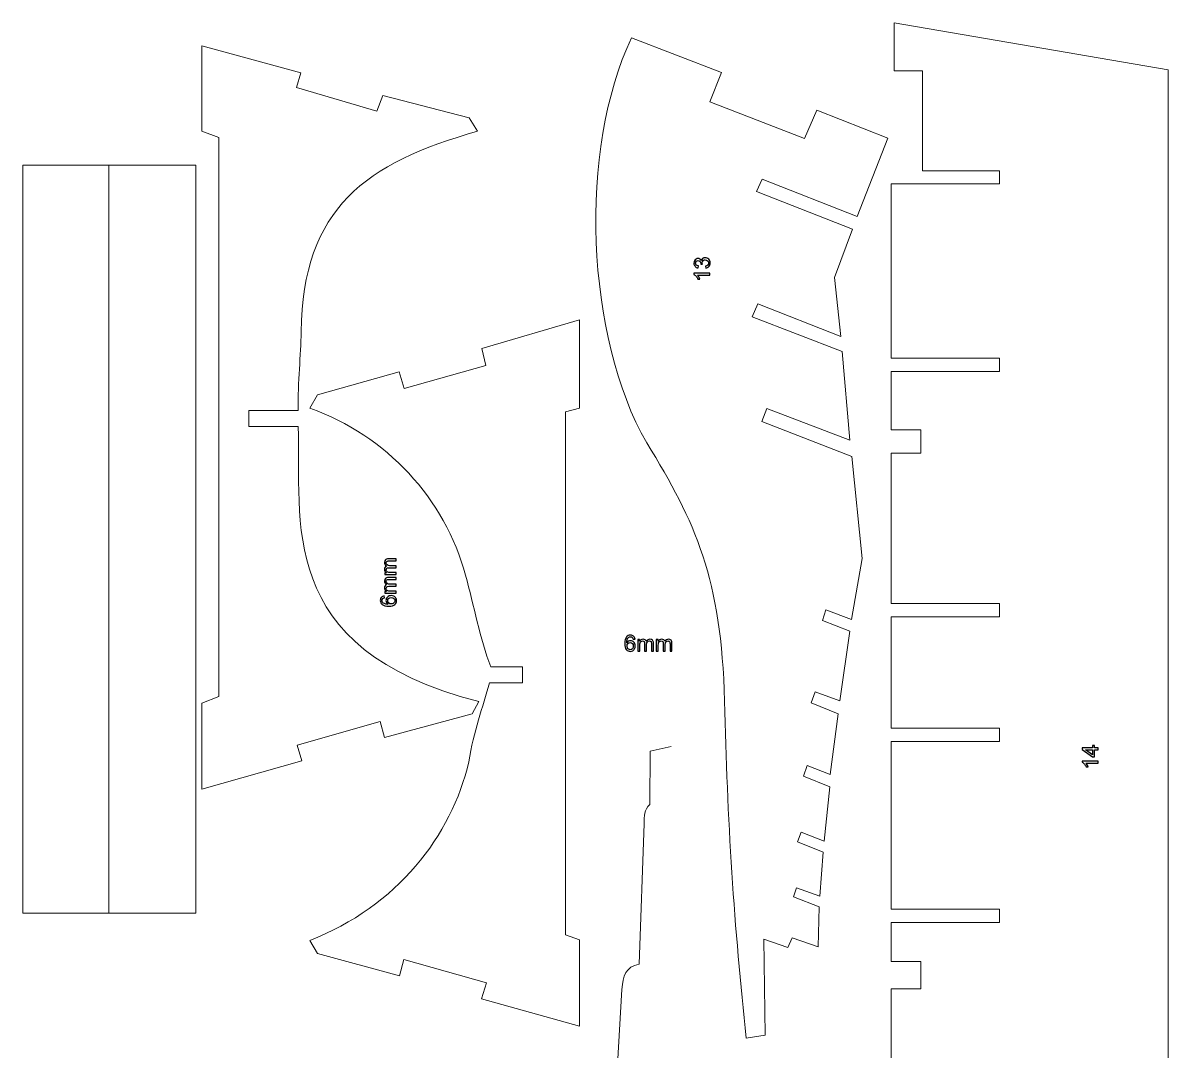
# Model space of a CAD drawing. Header units: millimetres. Extents: x -437 to 859, y -1313 to 762.
# Drawn here: x 336.4 to 772, y -1076.1 to -685.2 of the extents above; entities that cross this region are included whole.
import ezdxf

# ---------------------------------------------------------------- set-up
doc = ezdxf.new("R2010")
doc.units = ezdxf.units.MM
doc.header["$MEASUREMENT"] = 0
doc.layers.add('Ebene 1', color=7, linetype='Continuous')

msp = doc.modelspace()

# ---------------------------------------------------------------- linework, layer by layer
at = {"layer": 'Ebene 1', "color": 250, "lineweight": 5}
for points, knots in [([(666.5805, -1300.8219), (666.5805, -1300.8219), (666.5805, -1269.8377), (666.5805, -1269.8377), (666.5805, -1269.8377), (666.5805, -1269.8377), (707.8265, -1269.8377), (707.8265, -1269.8377), (707.8265, -1269.8377), (707.8265, -1269.8377), (707.8265, -1264.7725), (707.8265, -1264.7725), (707.8265, -1264.7725), (707.8265, -1264.7725), (666.5805, -1264.7725), (666.5805, -1264.7725), (666.5805, -1264.7725), (666.5805, -1264.7725), (666.5805, -1198.7842), (666.5805, -1198.7842), (666.5805, -1198.7842), (666.5805, -1198.7842), (707.8265, -1198.7842), (707.8265, -1198.7842), (707.8265, -1198.7842), (707.8265, -1198.7842), (707.8265, -1193.719), (707.8265, -1193.719), (707.8265, -1193.719), (707.8265, -1193.719), (666.5805, -1193.719), (666.5805, -1193.719), (666.5805, -1193.719), (666.5805, -1193.719), (666.5805, -1106.2974), (666.5805, -1106.2974), (666.5805, -1106.2974), (666.5805, -1106.2974), (707.8265, -1106.2974), (707.8265, -1106.2974), (707.8265, -1106.2974), (707.8265, -1106.2974), (707.8265, -1101.2322), (707.8265, -1101.2322), (707.8265, -1101.2322), (707.8265, -1101.2322), (666.5805, -1101.2322), (666.5805, -1101.2322), (666.5805, -1101.2322), (666.5805, -1101.2322), (666.5805, -1052.4646), (666.5805, -1052.4646), (666.5805, -1052.4646), (666.5805, -1052.4646), (677.9535, -1052.4646), (677.9535, -1052.4646), (677.9535, -1052.4646), (677.9535, -1052.4646), (677.9535, -1042.0342), (677.9535, -1042.0342), (677.9535, -1042.0342), (677.9535, -1042.0342), (666.5805, -1042.0342), (666.5805, -1042.0342), (666.5805, -1042.0342), (666.5805, -1042.0342), (666.5805, -1027.271), (666.5805, -1027.271), (666.5805, -1027.271), (666.5805, -1027.271), (707.8265, -1027.2709), (707.8265, -1027.2709), (707.8265, -1027.2709), (707.8265, -1027.2709), (707.8265, -1022.2057), (707.8265, -1022.2057), (707.8265, -1022.2057), (707.8265, -1022.2057), (666.5805, -1022.2057), (666.5805, -1022.2057), (666.5805, -1022.2057), (666.5805, -1022.2057), (666.5805, -958.3748), (666.5805, -958.3748), (666.5805, -958.3748), (666.5805, -958.3748), (707.8265, -958.3748), (707.8265, -958.3748), (707.8265, -958.3748), (707.8265, -958.3748), (707.8265, -953.3096), (707.8265, -953.3096), (707.8265, -953.3096), (707.8265, -953.3096), (666.5805, -953.3096), (666.5805, -953.3096), (666.5805, -953.3096), (666.5805, -953.3096), (666.5805, -911.0058), (666.5805, -911.0058), (666.5805, -911.0058), (666.5805, -911.0058), (707.8265, -911.0058), (707.8265, -911.0058), (707.8265, -911.0058), (707.8265, -911.0058), (707.8265, -905.9875), (707.8265, -905.9875), (707.8265, -905.9875), (707.8265, -905.9875), (666.5805, -905.9875), (666.5805, -905.9875), (666.5805, -905.9875), (666.5805, -905.9875), (666.5805, -848.8024), (666.5805, -848.8024), (666.5805, -848.8024), (666.5805, -848.8024), (677.9535, -848.8024), (677.9535, -848.8024), (677.9535, -848.8024), (677.9535, -848.8024), (677.9535, -839.9959), (677.9535, -839.9959), (677.9535, -839.9959), (677.9535, -839.9959), (666.5805, -839.9959), (666.5805, -839.9959), (666.5805, -839.9959), (666.5805, -839.9959), (666.5805, -817.7686), (666.5805, -817.7686), (666.5805, -817.7686), (666.5805, -817.7686), (707.8265, -817.7686), (707.8265, -817.7686), (707.8265, -817.7686), (707.8265, -817.7686), (707.8265, -812.7503), (707.8265, -812.7503), (707.8265, -812.7503), (707.8265, -812.7503), (666.5805, -812.7503), (666.5805, -812.7503), (666.5805, -812.7503), (666.5805, -812.7503), (666.5805, -746.4337), (666.5805, -746.4337), (666.5805, -746.4337), (666.5805, -746.4337), (707.8265, -746.4337), (707.8265, -746.4337), (707.8265, -746.4337), (707.8265, -746.4337), (707.8265, -741.4154), (707.8265, -741.4154), (707.8265, -741.4154), (707.8265, -741.4154), (678.6015, -741.4154), (678.6015, -741.4154), (678.6015, -741.4154), (678.6015, -741.4154), (678.6015, -703.4278), (678.6015, -703.4278), (678.6015, -703.4278), (678.6015, -703.4278), (667.8135, -703.4278), (667.8135, -703.4278), (667.8135, -703.4278), (667.8135, -703.4278), (667.8135, -685.2383), (667.8135, -685.2383), (667.8135, -685.2383), (667.8135, -685.2383), (771.959, -703.0463), (771.959, -703.0463), (771.959, -703.0463), (771.959, -703.0463), (771.959, -1300.8219), (771.959, -1300.8219), (771.959, -1300.8219), (771.959, -1300.8219), (735.743, -1300.8219), (735.743, -1300.8219), (735.743, -1300.8219), (735.743, -1300.8219), (735.743, -1312.6424), (735.743, -1312.6424), (735.743, -1312.6424), (735.743, -1312.6424), (695.503, -1312.6424), (695.503, -1312.6424), (695.503, -1312.6424), (695.503, -1312.6424), (695.503, -1300.8219), (695.503, -1300.8219), (695.503, -1300.8219), (695.503, -1300.8219), (666.5805, -1300.8219), (666.5805, -1300.8219)], [0, 0, 0, 0, 0.02, 0.02, 0.02, 0.02, 0.04, 0.04, 0.04, 0.04, 0.06, 0.06, 0.06, 0.06, 0.08, 0.08, 0.08, 0.08, 0.1, 0.1, 0.1, 0.1, 0.12, 0.12, 0.12, 0.12, 0.14, 0.14, 0.14, 0.14, 0.16, 0.16, 0.16, 0.16, 0.18, 0.18, 0.18, 0.18, 0.2, 0.2, 0.2, 0.2, 0.22, 0.22, 0.22, 0.22, 0.24, 0.24, 0.24, 0.24, 0.26, 0.26, 0.26, 0.26, 0.28, 0.28, 0.28, 0.28, 0.3, 0.3, 0.3, 0.3, 0.32, 0.32, 0.32, 0.32, 0.34, 0.34, 0.34, 0.34, 0.36, 0.36, 0.36, 0.36, 0.38, 0.38, 0.38, 0.38, 0.4, 0.4, 0.4, 0.4, 0.42, 0.42, 0.42, 0.42, 0.44, 0.44, 0.44, 0.44, 0.46, 0.46, 0.46, 0.46, 0.48, 0.48, 0.48, 0.48, 0.5, 0.5, 0.5, 0.5, 0.52, 0.52, 0.52, 0.52, 0.54, 0.54, 0.54, 0.54, 0.56, 0.56, 0.56, 0.56, 0.58, 0.58, 0.58, 0.58, 0.6, 0.6, 0.6, 0.6, 0.62, 0.62, 0.62, 0.62, 0.64, 0.64, 0.64, 0.64, 0.66, 0.66, 0.66, 0.66, 0.68, 0.68, 0.68, 0.68, 0.7, 0.7, 0.7, 0.7, 0.72, 0.72, 0.72, 0.72, 0.74, 0.74, 0.74, 0.74, 0.76, 0.76, 0.76, 0.76, 0.78, 0.78, 0.78, 0.78, 0.8, 0.8, 0.8, 0.8, 0.82, 0.82, 0.82, 0.82, 0.84, 0.84, 0.84, 0.84, 0.86, 0.86, 0.86, 0.86, 0.88, 0.88, 0.88, 0.88, 0.9, 0.9, 0.9, 0.9, 0.92, 0.92, 0.92, 0.92, 0.94, 0.94, 0.94, 0.94, 0.96, 0.96, 0.96, 0.96, 0.98, 0.98, 0.98, 0.98, 1, 1, 1, 1]), ([(567.9094, -690.9467), (567.9094, -690.9467), (602.0764, -704.1254), (602.0764, -704.1254), (602.0764, -704.1254), (602.0764, -704.1254), (597.6835, -715.189), (597.6835, -715.189), (597.6835, -715.189), (597.6835, -715.189), (633.6402, -729.1812), (633.6402, -729.1812), (633.6402, -729.1812), (633.6402, -729.1812), (638.3585, -718.443), (638.3585, -718.443), (638.3585, -718.443), (638.3585, -718.443), (665.3667, -729.0185), (665.3667, -729.0185), (665.3667, -729.0185), (665.3667, -729.0185), (653.6523, -758.7926), (653.6523, -758.7926), (653.6523, -758.7926), (653.6523, -758.7926), (617.5329, -744.6377), (617.5329, -744.6377), (617.5329, -744.6377), (617.5329, -744.6377), (615.4178, -749.356), (615.4178, -749.356), (615.4178, -749.356), (615.4178, -749.356), (651.8626, -763.6736), (651.8626, -763.6736), (651.8626, -763.6736), (651.8626, -763.6736), (645.0292, -782.0587), (645.0292, -782.0587), (645.0292, -782.0587), (645.0292, -782.0587), (647.4697, -804.5113), (647.4697, -804.5113), (647.4697, -804.5113), (647.4697, -804.5113), (615.9059, -791.9834), (615.9059, -791.9834), (615.9059, -791.9834), (615.9059, -791.9834), (613.7908, -797.0271), (613.7908, -797.0271), (613.7908, -797.0271), (613.7908, -797.0271), (647.9578, -810.2058), (647.9578, -810.2058), (647.9578, -810.2058), (647.9578, -810.2058), (650.8864, -843.8847), (650.8864, -843.8847), (650.8864, -843.8847), (650.8864, -843.8847), (619.3226, -831.8449), (619.3226, -831.8449), (619.3226, -831.8449), (619.3226, -831.8449), (617.3702, -836.7259), (617.3702, -836.7259), (617.3702, -836.7259), (617.3702, -836.7259), (651.6145, -850.0673), (651.6145, -850.0673), (651.6145, -850.0673), (651.6145, -850.0673), (655.6047, -888.7899), (655.6047, -888.7899), (655.6047, -888.7899), (655.6047, -888.7899), (651.5372, -912.056), (651.5372, -912.056), (651.5372, -912.056), (651.5372, -912.056), (641.7406, -908.3966), (641.7406, -908.3966), (641.7406, -908.3966), (641.7406, -908.3966), (640.4655, -912.3814), (640.4655, -912.3814), (640.4655, -912.3814), (640.4655, -912.3814), (650.8864, -916.4489), (650.8864, -916.4489), (650.8864, -916.4489), (650.8864, -916.4489), (647.1016, -943.0171), (647.1016, -943.0171), (647.1016, -943.0171), (647.1016, -943.0171), (637.7077, -939.5523), (637.7077, -939.5523), (637.7077, -939.5523), (637.7077, -939.5523), (636.2434, -943.7825), (636.2434, -943.7825), (636.2434, -943.7825), (636.2434, -943.7825), (646.4935, -947.85), (646.4935, -947.85), (646.4935, -947.85), (646.4935, -947.85), (643.4022, -970.9534), (643.4022, -970.9534), (643.4022, -970.9534), (643.4022, -970.9534), (634.6164, -967.5367), (634.6164, -967.5367), (634.6164, -967.5367), (634.6164, -967.5367), (633.3148, -971.6042), (633.3148, -971.6042), (633.3148, -971.6042), (633.3148, -971.6042), (643.2395, -975.6717), (643.2395, -975.6717), (643.2395, -975.6717), (643.2395, -975.6717), (641.1617, -996.2492), (641.1617, -996.2492), (641.1617, -996.2492), (641.1617, -996.2492), (632.3386, -992.9179), (632.3386, -992.9179), (632.3386, -992.9179), (632.3386, -992.9179), (631.037, -996.6092), (631.037, -996.6092), (631.037, -996.6092), (631.037, -996.6092), (640.7136, -1000.4394), (640.7136, -1000.4394), (640.7136, -1000.4394), (640.7136, -1000.4394), (639.5347, -1017.2829), (639.5347, -1017.2829), (639.5347, -1017.2829), (639.5347, -1017.2829), (630.5489, -1014.0689), (630.5489, -1014.0689), (630.5489, -1014.0689), (630.5489, -1014.0689), (629.41, -1017.4856), (629.41, -1017.4856), (629.41, -1017.4856), (629.41, -1017.4856), (639.2493, -1021.2277), (639.2493, -1021.2277), (639.2493, -1021.2277), (639.2493, -1021.2277), (638.8466, -1036.5215), (638.8466, -1036.5215), (638.8466, -1036.5215), (638.8466, -1036.5215), (628.9219, -1033.1048), (628.9219, -1033.1048), (628.9219, -1033.1048), (628.9219, -1033.1048), (627.2949, -1036.6842), (627.2949, -1036.6842), (627.2949, -1036.6842), (627.2949, -1036.6842), (618.1837, -1033.5929), (618.1837, -1033.5929), (618.1837, -1033.5929), (618.1837, -1033.5929), (618.6718, -1070.0377), (618.6718, -1070.0377), (618.6718, -1070.0377), (618.6718, -1070.0377), (611.513, -1071.1766), (611.513, -1071.1766), (611.513, -1071.1766), (607.01, -1030.2285), (604.1766, -987.1001), (603.2676, -943.0702), (603.2676, -943.0702), (601.962, -896.395), (592.3332, -875.179), (573.6468, -844.9054), (573.6468, -844.9054), (550.4367, -804.6018), (547.545, -733.2086), (567.9094, -690.9467)], [0, 0, 0, 0, 0.02083333, 0.02083333, 0.02083333, 0.02083333, 0.04166667, 0.04166667, 0.04166667, 0.04166667, 0.0625, 0.0625, 0.0625, 0.0625, 0.08333333, 0.08333333, 0.08333333, 0.08333333, 0.10416667, 0.10416667, 0.10416667, 0.10416667, 0.125, 0.125, 0.125, 0.125, 0.14583333, 0.14583333, 0.14583333, 0.14583333, 0.16666667, 0.16666667, 0.16666667, 0.16666667, 0.1875, 0.1875, 0.1875, 0.1875, 0.20833333, 0.20833333, 0.20833333, 0.20833333, 0.22916667, 0.22916667, 0.22916667, 0.22916667, 0.25, 0.25, 0.25, 0.25, 0.27083333, 0.27083333, 0.27083333, 0.27083333, 0.29166667, 0.29166667, 0.29166667, 0.29166667, 0.3125, 0.3125, 0.3125, 0.3125, 0.33333333, 0.33333333, 0.33333333, 0.33333333, 0.35416667, 0.35416667, 0.35416667, 0.35416667, 0.375, 0.375, 0.375, 0.375, 0.39583333, 0.39583333, 0.39583333, 0.39583333, 0.41666667, 0.41666667, 0.41666667, 0.41666667, 0.4375, 0.4375, 0.4375, 0.4375, 0.45833333, 0.45833333, 0.45833333, 0.45833333, 0.47916667, 0.47916667, 0.47916667, 0.47916667, 0.5, 0.5, 0.5, 0.5, 0.52083333, 0.52083333, 0.52083333, 0.52083333, 0.54166667, 0.54166667, 0.54166667, 0.54166667, 0.5625, 0.5625, 0.5625, 0.5625, 0.58333333, 0.58333333, 0.58333333, 0.58333333, 0.60416667, 0.60416667, 0.60416667, 0.60416667, 0.625, 0.625, 0.625, 0.625, 0.64583333, 0.64583333, 0.64583333, 0.64583333, 0.66666667, 0.66666667, 0.66666667, 0.66666667, 0.6875, 0.6875, 0.6875, 0.6875, 0.70833333, 0.70833333, 0.70833333, 0.70833333, 0.72916667, 0.72916667, 0.72916667, 0.72916667, 0.75, 0.75, 0.75, 0.75, 0.77083333, 0.77083333, 0.77083333, 0.77083333, 0.79166667, 0.79166667, 0.79166667, 0.79166667, 0.8125, 0.8125, 0.8125, 0.8125, 0.83333333, 0.83333333, 0.83333333, 0.83333333, 0.85416667, 0.85416667, 0.85416667, 0.85416667, 0.875, 0.875, 0.875, 0.875, 0.89583333, 0.89583333, 0.89583333, 0.89583333, 0.91666667, 0.91666667, 0.91666667, 0.91666667, 0.9375, 0.9375, 0.9375, 0.9375, 0.95833333, 0.95833333, 0.95833333, 0.95833333, 0.97916667, 0.97916667, 0.97916667, 0.97916667, 1, 1, 1, 1]), ([(404.3627, -976.4882), (404.3627, -976.4882), (404.3627, -943.841), (404.3627, -943.841), (404.3627, -943.841), (404.3627, -943.841), (410.8607, -941.3522), (410.8607, -941.3522), (410.8607, -941.3522), (410.8607, -941.3522), (410.8607, -728.7794), (410.8607, -728.7794), (410.8607, -728.7794), (410.8607, -728.7794), (404.3627, -726.437), (404.3627, -726.437), (404.3627, -726.437), (404.3627, -726.437), (404.3627, -693.9363), (404.3627, -693.9363), (404.3627, -693.9363), (404.3627, -693.9363), (442.0377, -704.1842), (442.0377, -704.1842), (442.0377, -704.1842), (442.0377, -704.1842), (440.4273, -709.7474), (440.4273, -709.7474), (440.4273, -709.7474), (440.4273, -709.7474), (471.0249, -718.8242), (471.0249, -718.8242), (471.0249, -718.8242), (471.0249, -718.8242), (473.2209, -712.8218), (473.2209, -712.8218), (473.2209, -712.8218), (473.2209, -712.8218), (506.1609, -721.313), (506.1609, -721.313), (506.1609, -721.313), (506.1609, -721.313), (509.2353, -726.437), (509.2353, -726.437), (509.2353, -726.437), (466.9282, -738.3358), (442.7499, -755.6823), (442.1723, -802.7088), (442.1723, -802.7088), (442.0632, -811.5903), (440.9572, -821.468), (441.0129, -832.6434), (441.0129, -832.6434), (441.0129, -832.6434), (422.3205, -832.6434), (422.3205, -832.6434), (422.3205, -832.6434), (422.3205, -832.6434), (422.3205, -838.7066), (422.3205, -838.7066), (422.3205, -838.7066), (422.3205, -838.7066), (441.0129, -838.7066), (441.0129, -838.7066), (441.0129, -838.7066), (442.5509, -873.7473), (431.3993, -923.1922), (509.8209, -943.2554), (509.8209, -943.2554), (509.8209, -943.2554), (507.1857, -947.9402), (507.1857, -947.9402), (507.1857, -947.9402), (507.1857, -947.9402), (473.9529, -956.8706), (473.9529, -956.8706), (473.9529, -956.8706), (473.9529, -956.8706), (472.1961, -950.8682), (472.1961, -950.8682), (472.1961, -950.8682), (472.1961, -950.8682), (440.7201, -959.7986), (440.7201, -959.7986), (440.7201, -959.7986), (440.7201, -959.7986), (442.4769, -965.801), (442.4769, -965.801), (442.4769, -965.801), (442.4769, -965.801), (404.3627, -976.4882), (404.3627, -976.4882)], [0, 0, 0, 0, 0.04347826, 0.04347826, 0.04347826, 0.04347826, 0.08695652, 0.08695652, 0.08695652, 0.08695652, 0.13043478, 0.13043478, 0.13043478, 0.13043478, 0.17391304, 0.17391304, 0.17391304, 0.17391304, 0.2173913, 0.2173913, 0.2173913, 0.2173913, 0.26086957, 0.26086957, 0.26086957, 0.26086957, 0.30434783, 0.30434783, 0.30434783, 0.30434783, 0.34782609, 0.34782609, 0.34782609, 0.34782609, 0.39130435, 0.39130435, 0.39130435, 0.39130435, 0.43478261, 0.43478261, 0.43478261, 0.43478261, 0.47826087, 0.47826087, 0.47826087, 0.47826087, 0.52173913, 0.52173913, 0.52173913, 0.52173913, 0.56521739, 0.56521739, 0.56521739, 0.56521739, 0.60869565, 0.60869565, 0.60869565, 0.60869565, 0.65217391, 0.65217391, 0.65217391, 0.65217391, 0.69565217, 0.69565217, 0.69565217, 0.69565217, 0.73913043, 0.73913043, 0.73913043, 0.73913043, 0.7826087, 0.7826087, 0.7826087, 0.7826087, 0.82608696, 0.82608696, 0.82608696, 0.82608696, 0.86956522, 0.86956522, 0.86956522, 0.86956522, 0.91304348, 0.91304348, 0.91304348, 0.91304348, 0.95652174, 0.95652174, 0.95652174, 0.95652174, 1, 1, 1, 1]), ([(336.3537, -1023.7394), (336.3537, -1023.7394), (336.3537, -739.2883), (336.3537, -739.2883), (336.3537, -739.2883), (336.3537, -739.2883), (402.0969, -739.2883), (402.0969, -739.2883), (402.0969, -739.2883), (402.0969, -739.2883), (402.0969, -1023.7394), (402.0969, -1023.7394), (402.0969, -1023.7394), (402.0969, -1023.7394), (336.3537, -1023.7394), (336.3537, -1023.7394)], [0, 0, 0, 0, 0.25, 0.25, 0.25, 0.25, 0.5, 0.5, 0.5, 0.5, 0.75, 0.75, 0.75, 0.75, 1, 1, 1, 1]), ([(548.0944, -1066.6643), (548.0944, -1066.6643), (510.7581, -1056.2798), (510.7581, -1056.2798), (510.7581, -1056.2798), (510.7581, -1056.2798), (512.7301, -1050.2038), (512.7301, -1050.2038), (512.7301, -1050.2038), (512.7301, -1050.2038), (481.2951, -1041.3068), (481.2951, -1041.3068), (481.2951, -1041.3068), (481.2951, -1041.3068), (479.6001, -1047.5458), (479.6001, -1047.5458), (479.6001, -1047.5458), (479.6001, -1047.5458), (448.4096, -1039.0163), (448.4096, -1039.0163), (448.4096, -1039.0163), (448.4096, -1039.0163), (445.4716, -1034.0233), (445.4716, -1034.0233), (445.4716, -1034.0233), (478.6638, -1021.1957), (499.468, -994.1544), (505.9281, -966.2003), (505.9281, -966.2003), (507.9326, -954.3388), (511.1662, -945.4931), (513.8976, -936.0924), (513.8976, -936.0924), (513.8976, -936.0924), (526.3379, -936.0924), (526.3379, -936.0924), (526.3379, -936.0924), (526.3379, -936.0924), (526.3379, -930.0507), (526.3379, -930.0507), (526.3379, -930.0507), (526.3379, -930.0507), (514.3806, -930.0507), (514.3806, -930.0507), (514.3806, -930.0507), (510.1174, -919.3464), (507.9406, -906.8165), (504.7206, -895.1993), (504.7206, -895.1993), (496.8645, -866.0734), (474.6644, -842.1635), (445.5531, -831.6848), (445.5531, -831.6848), (445.5531, -831.6848), (448.4511, -826.6133), (448.4511, -826.6133), (448.4511, -826.6133), (448.4511, -826.6133), (479.4801, -817.9193), (479.4801, -817.9193), (479.4801, -817.9193), (479.4801, -817.9193), (481.3321, -824.1983), (481.3321, -824.1983), (481.3321, -824.1983), (481.3321, -824.1983), (512.4486, -815.5043), (512.4486, -815.5043), (512.4486, -815.5043), (512.4486, -815.5043), (510.8766, -808.9853), (510.8766, -808.9853), (510.8766, -808.9853), (510.8766, -808.9853), (548.0944, -798.1163), (548.0944, -798.1163), (548.0944, -798.1163), (548.0944, -798.1163), (548.0944, -831.6848), (548.0944, -831.6848), (548.0944, -831.6848), (548.0944, -831.6848), (542.7579, -833.1338), (542.7579, -833.1338), (542.7579, -833.1338), (542.7579, -833.1338), (542.7579, -1031.8883), (542.7579, -1031.8883), (542.7579, -1031.8883), (542.7579, -1031.8883), (548.0944, -1033.8203), (548.0944, -1033.8203), (548.0944, -1033.8203), (548.0944, -1033.8203), (548.0944, -1066.6643), (548.0944, -1066.6643)], [0, 0, 0, 0, 0.04166667, 0.04166667, 0.04166667, 0.04166667, 0.08333333, 0.08333333, 0.08333333, 0.08333333, 0.125, 0.125, 0.125, 0.125, 0.16666667, 0.16666667, 0.16666667, 0.16666667, 0.20833333, 0.20833333, 0.20833333, 0.20833333, 0.25, 0.25, 0.25, 0.25, 0.29166667, 0.29166667, 0.29166667, 0.29166667, 0.33333333, 0.33333333, 0.33333333, 0.33333333, 0.375, 0.375, 0.375, 0.375, 0.41666667, 0.41666667, 0.41666667, 0.41666667, 0.45833333, 0.45833333, 0.45833333, 0.45833333, 0.5, 0.5, 0.5, 0.5, 0.54166667, 0.54166667, 0.54166667, 0.54166667, 0.58333333, 0.58333333, 0.58333333, 0.58333333, 0.625, 0.625, 0.625, 0.625, 0.66666667, 0.66666667, 0.66666667, 0.66666667, 0.70833333, 0.70833333, 0.70833333, 0.70833333, 0.75, 0.75, 0.75, 0.75, 0.79166667, 0.79166667, 0.79166667, 0.79166667, 0.83333333, 0.83333333, 0.83333333, 0.83333333, 0.875, 0.875, 0.875, 0.875, 0.91666667, 0.91666667, 0.91666667, 0.91666667, 0.95833333, 0.95833333, 0.95833333, 0.95833333, 1, 1, 1, 1]), ([(582.9479, -1146.2431), (582.9479, -1146.2431), (558.9579, -1142.6446), (558.9579, -1142.6446), (558.9579, -1142.6446), (558.9579, -1142.6446), (564.2357, -1052.6821), (564.2357, -1052.6821), (564.2357, -1052.6821), (564.5708, -1047.4771), (565.6811, -1044.0504), (570.713, -1043.0861), (570.713, -1043.0861), (570.713, -1043.0861), (572.6322, -989.5884), (572.6322, -989.5884), (572.6322, -989.5884), (572.8047, -986.6878), (572.4756, -984.5168), (574.7913, -982.3914), (574.7913, -982.3914), (574.7913, -982.3914), (574.9115, -962.0398), (574.9115, -962.0398), (574.9115, -962.0398), (574.9115, -962.0398), (582.9479, -960.3608), (582.9479, -960.3608)], [0, 0, 0, 0, 0.14285714, 0.14285714, 0.14285714, 0.14285714, 0.28571429, 0.28571429, 0.28571429, 0.28571429, 0.42857143, 0.42857143, 0.42857143, 0.42857143, 0.57142857, 0.57142857, 0.57142857, 0.57142857, 0.71428571, 0.71428571, 0.71428571, 0.71428571, 0.85714286, 0.85714286, 0.85714286, 0.85714286, 1, 1, 1, 1])]:
    msp.add_open_spline(points, degree=3, knots=knots, dxfattribs=at)
msp.add_open_spline([(368.9769, -1023.7394), (368.9769, -1023.7394), (368.9769, -739.2883), (368.9769, -739.2883)], degree=3, dxfattribs=at)
at = {"layer": 'Ebene 1', "color": 250}
for points, knots in [([(596.082, -778.4638), (596.082, -778.4638), (595.9832, -777.7201), (595.9832, -777.7201), (595.9832, -777.7201), (596.4051, -777.6341), (596.7085, -777.4887), (596.8948, -777.2841), (596.8948, -777.2841), (597.0811, -777.0781), (597.1742, -776.8283), (597.1742, -776.5334), (597.1742, -776.5334), (597.1742, -776.1834), (597.0528, -775.8871), (596.8101, -775.6458), (596.8101, -775.6458), (596.5674, -775.4059), (596.2668, -775.2846), (595.9084, -775.2846), (595.9084, -775.2846), (595.5669, -775.2846), (595.2847, -775.396), (595.0632, -775.619), (595.0632, -775.619), (594.8416, -775.8434), (594.7301, -776.127), (594.7301, -776.4713), (594.7301, -776.4713), (594.7301, -776.6124), (594.7584, -776.7874), (594.8134, -776.9962), (594.8134, -776.9962), (594.8134, -776.9962), (594.1601, -776.913), (594.1601, -776.913), (594.1601, -776.913), (594.1657, -776.8636), (594.1685, -776.8241), (594.1685, -776.793), (594.1685, -776.793), (594.1685, -776.4769), (594.0853, -776.1919), (593.9202, -775.9379), (593.9202, -775.9379), (593.7551, -775.6839), (593.4997, -775.5569), (593.1553, -775.5569), (593.1553, -775.5569), (592.883, -775.5569), (592.6558, -775.65), (592.478, -775.8349), (592.478, -775.8349), (592.2988, -776.0197), (592.2085, -776.2582), (592.2085, -776.5503), (592.2085, -776.5503), (592.2085, -776.8396), (592.3002, -777.0809), (592.4808, -777.2728), (592.4808, -777.2728), (592.6629, -777.4661), (592.9366, -777.5903), (593.3007, -777.6454), (593.3007, -777.6454), (593.3007, -777.6454), (593.168, -778.389), (593.168, -778.389), (593.168, -778.389), (592.6685, -778.2987), (592.2819, -778.0913), (592.0081, -777.7695), (592.0081, -777.7695), (591.7343, -777.4464), (591.5975, -777.0456), (591.5975, -776.5658), (591.5975, -776.5658), (591.5975, -776.2356), (591.668, -775.9308), (591.8091, -775.6529), (591.8091, -775.6529), (591.9517, -775.3749), (592.145, -775.1618), (592.3905, -775.0136), (592.3905, -775.0136), (592.636, -774.8669), (592.8957, -774.7921), (593.1723, -774.7921), (593.1723, -774.7921), (593.4333, -774.7921), (593.6718, -774.8626), (593.8877, -775.0037), (593.8877, -775.0037), (594.1022, -775.1449), (594.2729, -775.3523), (594.3999, -775.6275), (594.3999, -775.6275), (594.4818, -775.269), (594.6539, -774.991), (594.915, -774.7921), (594.915, -774.7921), (595.1746, -774.5945), (595.5006, -774.4957), (595.8915, -774.4957), (595.8915, -774.4957), (596.4207, -774.4957), (596.8694, -774.6877), (597.2377, -775.0743), (597.2377, -775.0743), (597.606, -775.4595), (597.7894, -775.9478), (597.7894, -776.5376), (597.7894, -776.5376), (597.7894, -777.0696), (597.6314, -777.5113), (597.3139, -777.8627), (597.3139, -777.8627), (596.9978, -778.214), (596.5872, -778.4144), (596.082, -778.4638)], [0, 0, 0, 0, 0.03333333, 0.03333333, 0.03333333, 0.03333333, 0.06666667, 0.06666667, 0.06666667, 0.06666667, 0.1, 0.1, 0.1, 0.1, 0.13333333, 0.13333333, 0.13333333, 0.13333333, 0.16666667, 0.16666667, 0.16666667, 0.16666667, 0.2, 0.2, 0.2, 0.2, 0.23333333, 0.23333333, 0.23333333, 0.23333333, 0.26666667, 0.26666667, 0.26666667, 0.26666667, 0.3, 0.3, 0.3, 0.3, 0.33333333, 0.33333333, 0.33333333, 0.33333333, 0.36666667, 0.36666667, 0.36666667, 0.36666667, 0.4, 0.4, 0.4, 0.4, 0.43333333, 0.43333333, 0.43333333, 0.43333333, 0.46666667, 0.46666667, 0.46666667, 0.46666667, 0.5, 0.5, 0.5, 0.5, 0.53333333, 0.53333333, 0.53333333, 0.53333333, 0.56666667, 0.56666667, 0.56666667, 0.56666667, 0.6, 0.6, 0.6, 0.6, 0.63333333, 0.63333333, 0.63333333, 0.63333333, 0.66666667, 0.66666667, 0.66666667, 0.66666667, 0.7, 0.7, 0.7, 0.7, 0.73333333, 0.73333333, 0.73333333, 0.73333333, 0.76666667, 0.76666667, 0.76666667, 0.76666667, 0.8, 0.8, 0.8, 0.8, 0.83333333, 0.83333333, 0.83333333, 0.83333333, 0.86666667, 0.86666667, 0.86666667, 0.86666667, 0.9, 0.9, 0.9, 0.9, 0.93333333, 0.93333333, 0.93333333, 0.93333333, 0.96666667, 0.96666667, 0.96666667, 0.96666667, 1, 1, 1, 1]), ([(597.6822, -780.3745), (597.6822, -780.3745), (597.6822, -781.1181), (597.6822, -781.1181), (597.6822, -781.1181), (597.6822, -781.1181), (592.9408, -781.1181), (592.9408, -781.1181), (592.9408, -781.1181), (593.1116, -781.2973), (593.2823, -781.5316), (593.4531, -781.8223), (593.4531, -781.8223), (593.6238, -782.1144), (593.7522, -782.3754), (593.8369, -782.6068), (593.8369, -782.6068), (593.8369, -782.6068), (593.1186, -782.6068), (593.1186, -782.6068), (593.1186, -782.6068), (592.9225, -782.1906), (592.6854, -781.8265), (592.4074, -781.5146), (592.4074, -781.5146), (592.128, -781.2042), (591.8585, -780.9826), (591.5975, -780.8528), (591.5975, -780.8528), (591.5975, -780.8528), (591.5975, -780.3745), (591.5975, -780.3745), (591.5975, -780.3745), (591.5975, -780.3745), (597.6822, -780.3745), (597.6822, -780.3745)], [0, 0, 0, 0, 0.11111111, 0.11111111, 0.11111111, 0.11111111, 0.22222222, 0.22222222, 0.22222222, 0.22222222, 0.33333333, 0.33333333, 0.33333333, 0.33333333, 0.44444444, 0.44444444, 0.44444444, 0.44444444, 0.55555556, 0.55555556, 0.55555556, 0.55555556, 0.66666667, 0.66666667, 0.66666667, 0.66666667, 0.77777778, 0.77777778, 0.77777778, 0.77777778, 0.88888889, 0.88888889, 0.88888889, 0.88888889, 1, 1, 1, 1]), ([(478.3857, -894.9665), (478.3857, -894.9665), (473.9957, -894.9665), (473.9957, -894.9665), (473.9957, -894.9665), (473.9957, -894.9665), (473.9957, -894.3019), (473.9957, -894.3019), (473.9957, -894.3019), (473.9957, -894.3019), (474.611, -894.3019), (474.611, -894.3019), (474.611, -894.3019), (474.3965, -894.1636), (474.2229, -893.9801), (474.0931, -893.7515), (474.0931, -893.7515), (473.9618, -893.5229), (473.8955, -893.2619), (473.8955, -892.9698), (473.8955, -892.9698), (473.8955, -892.6452), (473.9633, -892.3785), (474.0987, -892.1711), (474.0987, -892.1711), (474.2342, -891.9622), (474.4219, -891.8155), (474.6646, -891.7308), (474.6646, -891.7308), (474.1523, -891.3823), (473.8955, -890.9307), (473.8955, -890.3747), (473.8955, -890.3747), (473.8955, -889.9387), (474.0169, -889.6043), (474.2582, -889.37), (474.2582, -889.37), (474.4995, -889.1358), (474.8706, -889.0186), (475.3716, -889.0186), (475.3716, -889.0186), (475.3716, -889.0186), (478.3857, -889.0186), (478.3857, -889.0186), (478.3857, -889.0186), (478.3857, -889.0186), (478.3857, -889.7581), (478.3857, -889.7581), (478.3857, -889.7581), (478.3857, -889.7581), (475.6199, -889.7581), (475.6199, -889.7581), (475.6199, -889.7581), (475.3222, -889.7581), (475.1077, -889.7821), (474.9764, -889.83), (474.9764, -889.83), (474.8466, -889.8794), (474.7408, -889.9669), (474.6604, -890.0925), (474.6604, -890.0925), (474.5813, -890.2195), (474.5404, -890.3691), (474.5404, -890.5398), (474.5404, -890.5398), (474.5404, -890.8489), (474.6434, -891.1043), (474.8494, -891.3089), (474.8494, -891.3089), (475.0541, -891.5121), (475.3828, -891.6151), (475.8344, -891.6151), (475.8344, -891.6151), (475.8344, -891.6151), (478.3857, -891.6151), (478.3857, -891.6151), (478.3857, -891.6151), (478.3857, -891.6151), (478.3857, -892.3588), (478.3857, -892.3588), (478.3857, -892.3588), (478.3857, -892.3588), (475.5338, -892.3588), (475.5338, -892.3588), (475.5338, -892.3588), (475.2022, -892.3588), (474.9539, -892.4194), (474.7888, -892.5408), (474.7888, -892.5408), (474.6237, -892.6621), (474.5404, -892.8597), (474.5404, -893.1363), (474.5404, -893.1363), (474.5404, -893.3451), (474.5954, -893.5384), (474.7069, -893.7162), (474.7069, -893.7162), (474.817, -893.894), (474.9779, -894.0239), (475.1895, -894.1029), (475.1895, -894.1029), (475.4026, -894.1833), (475.7088, -894.2228), (476.1082, -894.2228), (476.1082, -894.2228), (476.1082, -894.2228), (478.3857, -894.2228), (478.3857, -894.2228), (478.3857, -894.2228), (478.3857, -894.2228), (478.3857, -894.9665), (478.3857, -894.9665)], [0, 0, 0, 0, 0.03571429, 0.03571429, 0.03571429, 0.03571429, 0.07142857, 0.07142857, 0.07142857, 0.07142857, 0.10714286, 0.10714286, 0.10714286, 0.10714286, 0.14285714, 0.14285714, 0.14285714, 0.14285714, 0.17857143, 0.17857143, 0.17857143, 0.17857143, 0.21428571, 0.21428571, 0.21428571, 0.21428571, 0.25, 0.25, 0.25, 0.25, 0.28571429, 0.28571429, 0.28571429, 0.28571429, 0.32142857, 0.32142857, 0.32142857, 0.32142857, 0.35714286, 0.35714286, 0.35714286, 0.35714286, 0.39285714, 0.39285714, 0.39285714, 0.39285714, 0.42857143, 0.42857143, 0.42857143, 0.42857143, 0.46428571, 0.46428571, 0.46428571, 0.46428571, 0.5, 0.5, 0.5, 0.5, 0.53571429, 0.53571429, 0.53571429, 0.53571429, 0.57142857, 0.57142857, 0.57142857, 0.57142857, 0.60714286, 0.60714286, 0.60714286, 0.60714286, 0.64285714, 0.64285714, 0.64285714, 0.64285714, 0.67857143, 0.67857143, 0.67857143, 0.67857143, 0.71428571, 0.71428571, 0.71428571, 0.71428571, 0.75, 0.75, 0.75, 0.75, 0.78571429, 0.78571429, 0.78571429, 0.78571429, 0.82142857, 0.82142857, 0.82142857, 0.82142857, 0.85714286, 0.85714286, 0.85714286, 0.85714286, 0.89285714, 0.89285714, 0.89285714, 0.89285714, 0.92857143, 0.92857143, 0.92857143, 0.92857143, 0.96428571, 0.96428571, 0.96428571, 0.96428571, 1, 1, 1, 1]), ([(478.3857, -902.0193), (478.3857, -902.0193), (473.9957, -902.0193), (473.9957, -902.0193), (473.9957, -902.0193), (473.9957, -902.0193), (473.9957, -901.3547), (473.9957, -901.3547), (473.9957, -901.3547), (473.9957, -901.3547), (474.611, -901.3547), (474.611, -901.3547), (474.611, -901.3547), (474.3965, -901.2164), (474.2229, -901.0329), (474.0931, -900.8043), (474.0931, -900.8043), (473.9618, -900.5757), (473.8955, -900.3147), (473.8955, -900.0226), (473.8955, -900.0226), (473.8955, -899.698), (473.9633, -899.4313), (474.0987, -899.2239), (474.0987, -899.2239), (474.2342, -899.015), (474.4219, -898.8683), (474.6646, -898.7836), (474.6646, -898.7836), (474.1523, -898.4351), (473.8955, -897.9835), (473.8955, -897.4275), (473.8955, -897.4275), (473.8955, -896.9915), (474.0169, -896.6571), (474.2582, -896.4228), (474.2582, -896.4228), (474.4995, -896.1886), (474.8706, -896.0714), (475.3716, -896.0714), (475.3716, -896.0714), (475.3716, -896.0714), (478.3857, -896.0714), (478.3857, -896.0714), (478.3857, -896.0714), (478.3857, -896.0714), (478.3857, -896.8109), (478.3857, -896.8109), (478.3857, -896.8109), (478.3857, -896.8109), (475.6199, -896.8109), (475.6199, -896.8109), (475.6199, -896.8109), (475.3222, -896.8109), (475.1077, -896.8349), (474.9764, -896.8828), (474.9764, -896.8828), (474.8466, -896.9322), (474.7408, -897.0197), (474.6604, -897.1453), (474.6604, -897.1453), (474.5813, -897.2723), (474.5404, -897.4219), (474.5404, -897.5926), (474.5404, -897.5926), (474.5404, -897.9017), (474.6434, -898.1571), (474.8494, -898.3617), (474.8494, -898.3617), (475.0541, -898.5649), (475.3828, -898.6679), (475.8344, -898.6679), (475.8344, -898.6679), (475.8344, -898.6679), (478.3857, -898.6679), (478.3857, -898.6679), (478.3857, -898.6679), (478.3857, -898.6679), (478.3857, -899.4116), (478.3857, -899.4116), (478.3857, -899.4116), (478.3857, -899.4116), (475.5338, -899.4116), (475.5338, -899.4116), (475.5338, -899.4116), (475.2022, -899.4116), (474.9539, -899.4722), (474.7888, -899.5936), (474.7888, -899.5936), (474.6237, -899.7149), (474.5404, -899.9125), (474.5404, -900.1891), (474.5404, -900.1891), (474.5404, -900.3979), (474.5954, -900.5912), (474.7069, -900.769), (474.7069, -900.769), (474.817, -900.9468), (474.9779, -901.0767), (475.1895, -901.1557), (475.1895, -901.1557), (475.4026, -901.2361), (475.7088, -901.2756), (476.1082, -901.2756), (476.1082, -901.2756), (476.1082, -901.2756), (478.3857, -901.2756), (478.3857, -901.2756), (478.3857, -901.2756), (478.3857, -901.2756), (478.3857, -902.0193), (478.3857, -902.0193)], [0, 0, 0, 0, 0.03571429, 0.03571429, 0.03571429, 0.03571429, 0.07142857, 0.07142857, 0.07142857, 0.07142857, 0.10714286, 0.10714286, 0.10714286, 0.10714286, 0.14285714, 0.14285714, 0.14285714, 0.14285714, 0.17857143, 0.17857143, 0.17857143, 0.17857143, 0.21428571, 0.21428571, 0.21428571, 0.21428571, 0.25, 0.25, 0.25, 0.25, 0.28571429, 0.28571429, 0.28571429, 0.28571429, 0.32142857, 0.32142857, 0.32142857, 0.32142857, 0.35714286, 0.35714286, 0.35714286, 0.35714286, 0.39285714, 0.39285714, 0.39285714, 0.39285714, 0.42857143, 0.42857143, 0.42857143, 0.42857143, 0.46428571, 0.46428571, 0.46428571, 0.46428571, 0.5, 0.5, 0.5, 0.5, 0.53571429, 0.53571429, 0.53571429, 0.53571429, 0.57142857, 0.57142857, 0.57142857, 0.57142857, 0.60714286, 0.60714286, 0.60714286, 0.60714286, 0.64285714, 0.64285714, 0.64285714, 0.64285714, 0.67857143, 0.67857143, 0.67857143, 0.67857143, 0.71428571, 0.71428571, 0.71428571, 0.71428571, 0.75, 0.75, 0.75, 0.75, 0.78571429, 0.78571429, 0.78571429, 0.78571429, 0.82142857, 0.82142857, 0.82142857, 0.82142857, 0.85714286, 0.85714286, 0.85714286, 0.85714286, 0.89285714, 0.89285714, 0.89285714, 0.89285714, 0.92857143, 0.92857143, 0.92857143, 0.92857143, 0.96428571, 0.96428571, 0.96428571, 0.96428571, 1, 1, 1, 1]), ([(473.8094, -903.0748), (473.8094, -903.0748), (473.8673, -903.8142), (473.8673, -903.8142), (473.8673, -903.8142), (473.5752, -903.8806), (473.3621, -903.9737), (473.2309, -904.0951), (473.2309, -904.0951), (473.0178, -904.2968), (472.912, -904.5452), (472.912, -904.8401), (472.912, -904.8401), (472.912, -905.0772), (472.9783, -905.2846), (473.1109, -905.4638), (473.1109, -905.4638), (473.2817, -905.6981), (473.5315, -905.8829), (473.8588, -906.0184), (473.8588, -906.0184), (474.1862, -906.1525), (474.6533, -906.223), (475.2601, -906.2287), (475.2601, -906.2287), (474.9877, -906.0495), (474.7845, -905.8307), (474.6519, -905.5711), (474.6519, -905.5711), (474.5207, -905.3128), (474.4543, -905.0405), (474.4543, -904.7569), (474.4543, -904.7569), (474.4543, -904.2602), (474.6364, -903.8382), (475.0018, -903.4897), (475.0018, -903.4897), (475.3673, -903.1411), (475.8386, -902.9662), (476.4172, -902.9662), (476.4172, -902.9662), (476.7982, -902.9662), (477.151, -903.0494), (477.4784, -903.2131), (477.4784, -903.2131), (477.8043, -903.3768), (478.0555, -903.6026), (478.2291, -903.889), (478.2291, -903.889), (478.4026, -904.1755), (478.4887, -904.5), (478.4887, -904.8641), (478.4887, -904.8641), (478.4887, -905.485), (478.2615, -905.9902), (477.8043, -906.3811), (477.8043, -906.3811), (477.3485, -906.7734), (476.5964, -906.9681), (475.5494, -906.9681), (475.5494, -906.9681), (474.3781, -906.9681), (473.5272, -906.7522), (472.9952, -906.319), (472.9952, -906.319), (472.5324, -905.9422), (472.301, -905.4342), (472.301, -904.7936), (472.301, -904.7936), (472.301, -904.318), (472.4336, -903.9271), (472.7017, -903.6223), (472.7017, -903.6223), (472.9684, -903.3175), (473.3381, -903.1355), (473.8094, -903.0748)], [0, 0, 0, 0, 0.05263158, 0.05263158, 0.05263158, 0.05263158, 0.10526316, 0.10526316, 0.10526316, 0.10526316, 0.15789474, 0.15789474, 0.15789474, 0.15789474, 0.21052632, 0.21052632, 0.21052632, 0.21052632, 0.26315789, 0.26315789, 0.26315789, 0.26315789, 0.31578947, 0.31578947, 0.31578947, 0.31578947, 0.36842105, 0.36842105, 0.36842105, 0.36842105, 0.42105263, 0.42105263, 0.42105263, 0.42105263, 0.47368421, 0.47368421, 0.47368421, 0.47368421, 0.52631579, 0.52631579, 0.52631579, 0.52631579, 0.57894737, 0.57894737, 0.57894737, 0.57894737, 0.63157895, 0.63157895, 0.63157895, 0.63157895, 0.68421053, 0.68421053, 0.68421053, 0.68421053, 0.73684211, 0.73684211, 0.73684211, 0.73684211, 0.78947368, 0.78947368, 0.78947368, 0.78947368, 0.84210526, 0.84210526, 0.84210526, 0.84210526, 0.89473684, 0.89473684, 0.89473684, 0.89473684, 0.94736842, 0.94736842, 0.94736842, 0.94736842, 1, 1, 1, 1]), ([(476.4214, -906.113), (476.6782, -906.113), (476.9238, -906.0579), (477.158, -905.9493), (477.158, -905.9493), (477.3923, -905.8406), (477.5701, -905.6882), (477.6928, -905.4935), (477.6928, -905.4935), (477.8156, -905.2973), (477.8777, -905.0913), (477.8777, -904.8768), (477.8777, -904.8768), (477.8777, -904.5621), (477.7507, -904.2926), (477.4967, -904.0668), (477.4967, -904.0668), (477.2427, -903.8411), (476.8984, -903.7282), (476.4638, -903.7282), (476.4638, -903.7282), (476.0447, -903.7282), (475.7145, -903.8396), (475.4732, -904.0626), (475.4732, -904.0626), (475.2319, -904.2856), (475.1119, -904.5664), (475.1119, -904.905), (475.1119, -904.905), (475.1119, -905.2423), (475.2319, -905.5273), (475.4732, -905.7616), (475.4732, -905.7616), (475.7145, -905.9958), (476.0305, -906.113), (476.4214, -906.113)], [0, 0, 0, 0, 0.11111111, 0.11111111, 0.11111111, 0.11111111, 0.22222222, 0.22222222, 0.22222222, 0.22222222, 0.33333333, 0.33333333, 0.33333333, 0.33333333, 0.44444444, 0.44444444, 0.44444444, 0.44444444, 0.55555556, 0.55555556, 0.55555556, 0.55555556, 0.66666667, 0.66666667, 0.66666667, 0.66666667, 0.77777778, 0.77777778, 0.77777778, 0.77777778, 0.88888889, 0.88888889, 0.88888889, 0.88888889, 1, 1, 1, 1]), ([(569.1837, -919.4726), (569.1837, -919.4726), (568.4443, -919.5305), (568.4443, -919.5305), (568.4443, -919.5305), (568.3779, -919.2384), (568.2848, -919.0253), (568.1634, -918.8941), (568.1634, -918.8941), (567.9617, -918.681), (567.7133, -918.5752), (567.4184, -918.5752), (567.4184, -918.5752), (567.1813, -918.5752), (566.9739, -918.6415), (566.7947, -918.7741), (566.7947, -918.7741), (566.5604, -918.9449), (566.3756, -919.1947), (566.2401, -919.522), (566.2401, -919.522), (566.106, -919.8494), (566.0355, -920.3165), (566.0298, -920.9233), (566.0298, -920.9233), (566.209, -920.6509), (566.4278, -920.4477), (566.6874, -920.3151), (566.6874, -920.3151), (566.9457, -920.1839), (567.218, -920.1175), (567.5016, -920.1175), (567.5016, -920.1175), (567.9983, -920.1175), (568.4203, -920.2996), (568.7688, -920.665), (568.7688, -920.665), (569.1174, -921.0305), (569.2923, -921.5018), (569.2923, -922.0804), (569.2923, -922.0804), (569.2923, -922.4614), (569.2091, -922.8142), (569.0454, -923.1416), (569.0454, -923.1416), (568.8817, -923.4675), (568.6559, -923.7187), (568.3695, -923.8923), (568.3695, -923.8923), (568.083, -924.0658), (567.7585, -924.1519), (567.3944, -924.1519), (567.3944, -924.1519), (566.7735, -924.1519), (566.2683, -923.9247), (565.8774, -923.4675), (565.8774, -923.4675), (565.4851, -923.0117), (565.2904, -922.2596), (565.2904, -921.2126), (565.2904, -921.2126), (565.2904, -920.0413), (565.5063, -919.1904), (565.9395, -918.6584), (565.9395, -918.6584), (566.3163, -918.1956), (566.8243, -917.9628), (567.4649, -917.9628), (567.4649, -917.9628), (567.9405, -917.9628), (568.3314, -918.0968), (568.6362, -918.3649), (568.6362, -918.3649), (568.941, -918.6316), (569.123, -919.0013), (569.1837, -919.4726)], [0, 0, 0, 0, 0.05263158, 0.05263158, 0.05263158, 0.05263158, 0.10526316, 0.10526316, 0.10526316, 0.10526316, 0.15789474, 0.15789474, 0.15789474, 0.15789474, 0.21052632, 0.21052632, 0.21052632, 0.21052632, 0.26315789, 0.26315789, 0.26315789, 0.26315789, 0.31578947, 0.31578947, 0.31578947, 0.31578947, 0.36842105, 0.36842105, 0.36842105, 0.36842105, 0.42105263, 0.42105263, 0.42105263, 0.42105263, 0.47368421, 0.47368421, 0.47368421, 0.47368421, 0.52631579, 0.52631579, 0.52631579, 0.52631579, 0.57894737, 0.57894737, 0.57894737, 0.57894737, 0.63157895, 0.63157895, 0.63157895, 0.63157895, 0.68421053, 0.68421053, 0.68421053, 0.68421053, 0.73684211, 0.73684211, 0.73684211, 0.73684211, 0.78947368, 0.78947368, 0.78947368, 0.78947368, 0.84210526, 0.84210526, 0.84210526, 0.84210526, 0.89473684, 0.89473684, 0.89473684, 0.89473684, 0.94736842, 0.94736842, 0.94736842, 0.94736842, 1, 1, 1, 1]), ([(566.1455, -922.0846), (566.1455, -922.3414), (566.2006, -922.587), (566.3092, -922.8212), (566.3092, -922.8212), (566.4179, -923.0555), (566.5703, -923.2333), (566.765, -923.356), (566.765, -923.356), (566.9612, -923.4788), (567.1672, -923.5409), (567.3817, -923.5409), (567.3817, -923.5409), (567.6964, -923.5409), (567.9659, -923.4139), (568.1917, -923.1599), (568.1917, -923.1599), (568.4174, -922.9059), (568.5303, -922.5616), (568.5303, -922.127), (568.5303, -922.127), (568.5303, -921.7079), (568.4189, -921.3777), (568.1959, -921.1364), (568.1959, -921.1364), (567.9729, -920.8951), (567.6921, -920.7751), (567.3535, -920.7751), (567.3535, -920.7751), (567.0162, -920.7751), (566.7312, -920.8951), (566.4969, -921.1364), (566.4969, -921.1364), (566.2627, -921.3777), (566.1455, -921.6937), (566.1455, -922.0846)], [0, 0, 0, 0, 0.11111111, 0.11111111, 0.11111111, 0.11111111, 0.22222222, 0.22222222, 0.22222222, 0.22222222, 0.33333333, 0.33333333, 0.33333333, 0.33333333, 0.44444444, 0.44444444, 0.44444444, 0.44444444, 0.55555556, 0.55555556, 0.55555556, 0.55555556, 0.66666667, 0.66666667, 0.66666667, 0.66666667, 0.77777778, 0.77777778, 0.77777778, 0.77777778, 0.88888889, 0.88888889, 0.88888889, 0.88888889, 1, 1, 1, 1]), ([(570.2392, -924.0489), (570.2392, -924.0489), (570.2392, -919.6589), (570.2392, -919.6589), (570.2392, -919.6589), (570.2392, -919.6589), (570.9038, -919.6589), (570.9038, -919.6589), (570.9038, -919.6589), (570.9038, -919.6589), (570.9038, -920.2742), (570.9038, -920.2742), (570.9038, -920.2742), (571.0421, -920.0597), (571.2256, -919.8861), (571.4542, -919.7563), (571.4542, -919.7563), (571.6828, -919.625), (571.9438, -919.5587), (572.2359, -919.5587), (572.2359, -919.5587), (572.5605, -919.5587), (572.8272, -919.6265), (573.0346, -919.7619), (573.0346, -919.7619), (573.2435, -919.8974), (573.3902, -920.0851), (573.4749, -920.3278), (573.4749, -920.3278), (573.8234, -919.8155), (574.275, -919.5587), (574.831, -919.5587), (574.831, -919.5587), (575.267, -919.5587), (575.6014, -919.6801), (575.8357, -919.9214), (575.8357, -919.9214), (576.0699, -920.1627), (576.1871, -920.5338), (576.1871, -921.0348), (576.1871, -921.0348), (576.1871, -921.0348), (576.1871, -924.0489), (576.1871, -924.0489), (576.1871, -924.0489), (576.1871, -924.0489), (575.4476, -924.0489), (575.4476, -924.0489), (575.4476, -924.0489), (575.4476, -924.0489), (575.4476, -921.2831), (575.4476, -921.2831), (575.4476, -921.2831), (575.4476, -920.9854), (575.4236, -920.7709), (575.3757, -920.6396), (575.3757, -920.6396), (575.3263, -920.5098), (575.2388, -920.404), (575.1132, -920.3236), (575.1132, -920.3236), (574.9862, -920.2445), (574.8366, -920.2036), (574.6659, -920.2036), (574.6659, -920.2036), (574.3568, -920.2036), (574.1014, -920.3066), (573.8968, -920.5126), (573.8968, -920.5126), (573.6936, -920.7173), (573.5906, -921.046), (573.5906, -921.4976), (573.5906, -921.4976), (573.5906, -921.4976), (573.5906, -924.0489), (573.5906, -924.0489), (573.5906, -924.0489), (573.5906, -924.0489), (572.8469, -924.0489), (572.8469, -924.0489), (572.8469, -924.0489), (572.8469, -924.0489), (572.8469, -921.197), (572.8469, -921.197), (572.8469, -921.197), (572.8469, -920.8654), (572.7863, -920.6171), (572.6649, -920.452), (572.6649, -920.452), (572.5436, -920.2869), (572.346, -920.2036), (572.0694, -920.2036), (572.0694, -920.2036), (571.8606, -920.2036), (571.6673, -920.2586), (571.4895, -920.3701), (571.4895, -920.3701), (571.3117, -920.4802), (571.1818, -920.6411), (571.1028, -920.8527), (571.1028, -920.8527), (571.0224, -921.0658), (570.9829, -921.372), (570.9829, -921.7714), (570.9829, -921.7714), (570.9829, -921.7714), (570.9829, -924.0489), (570.9829, -924.0489), (570.9829, -924.0489), (570.9829, -924.0489), (570.2392, -924.0489), (570.2392, -924.0489)], [0, 0, 0, 0, 0.03571429, 0.03571429, 0.03571429, 0.03571429, 0.07142857, 0.07142857, 0.07142857, 0.07142857, 0.10714286, 0.10714286, 0.10714286, 0.10714286, 0.14285714, 0.14285714, 0.14285714, 0.14285714, 0.17857143, 0.17857143, 0.17857143, 0.17857143, 0.21428571, 0.21428571, 0.21428571, 0.21428571, 0.25, 0.25, 0.25, 0.25, 0.28571429, 0.28571429, 0.28571429, 0.28571429, 0.32142857, 0.32142857, 0.32142857, 0.32142857, 0.35714286, 0.35714286, 0.35714286, 0.35714286, 0.39285714, 0.39285714, 0.39285714, 0.39285714, 0.42857143, 0.42857143, 0.42857143, 0.42857143, 0.46428571, 0.46428571, 0.46428571, 0.46428571, 0.5, 0.5, 0.5, 0.5, 0.53571429, 0.53571429, 0.53571429, 0.53571429, 0.57142857, 0.57142857, 0.57142857, 0.57142857, 0.60714286, 0.60714286, 0.60714286, 0.60714286, 0.64285714, 0.64285714, 0.64285714, 0.64285714, 0.67857143, 0.67857143, 0.67857143, 0.67857143, 0.71428571, 0.71428571, 0.71428571, 0.71428571, 0.75, 0.75, 0.75, 0.75, 0.78571429, 0.78571429, 0.78571429, 0.78571429, 0.82142857, 0.82142857, 0.82142857, 0.82142857, 0.85714286, 0.85714286, 0.85714286, 0.85714286, 0.89285714, 0.89285714, 0.89285714, 0.89285714, 0.92857143, 0.92857143, 0.92857143, 0.92857143, 0.96428571, 0.96428571, 0.96428571, 0.96428571, 1, 1, 1, 1]), ([(577.292, -924.0489), (577.292, -924.0489), (577.292, -919.6589), (577.292, -919.6589), (577.292, -919.6589), (577.292, -919.6589), (577.9566, -919.6589), (577.9566, -919.6589), (577.9566, -919.6589), (577.9566, -919.6589), (577.9566, -920.2742), (577.9566, -920.2742), (577.9566, -920.2742), (578.0949, -920.0597), (578.2784, -919.8861), (578.507, -919.7563), (578.507, -919.7563), (578.7356, -919.625), (578.9966, -919.5587), (579.2887, -919.5587), (579.2887, -919.5587), (579.6133, -919.5587), (579.88, -919.6265), (580.0874, -919.7619), (580.0874, -919.7619), (580.2963, -919.8974), (580.443, -920.0851), (580.5277, -920.3278), (580.5277, -920.3278), (580.8762, -919.8155), (581.3278, -919.5587), (581.8838, -919.5587), (581.8838, -919.5587), (582.3198, -919.5587), (582.6542, -919.6801), (582.8885, -919.9214), (582.8885, -919.9214), (583.1227, -920.1627), (583.2399, -920.5338), (583.2399, -921.0348), (583.2399, -921.0348), (583.2399, -921.0348), (583.2399, -924.0489), (583.2399, -924.0489), (583.2399, -924.0489), (583.2399, -924.0489), (582.5004, -924.0489), (582.5004, -924.0489), (582.5004, -924.0489), (582.5004, -924.0489), (582.5004, -921.2831), (582.5004, -921.2831), (582.5004, -921.2831), (582.5004, -920.9854), (582.4764, -920.7709), (582.4285, -920.6396), (582.4285, -920.6396), (582.3791, -920.5098), (582.2916, -920.404), (582.166, -920.3236), (582.166, -920.3236), (582.039, -920.2445), (581.8894, -920.2036), (581.7187, -920.2036), (581.7187, -920.2036), (581.4096, -920.2036), (581.1542, -920.3066), (580.9496, -920.5126), (580.9496, -920.5126), (580.7464, -920.7173), (580.6434, -921.046), (580.6434, -921.4976), (580.6434, -921.4976), (580.6434, -921.4976), (580.6434, -924.0489), (580.6434, -924.0489), (580.6434, -924.0489), (580.6434, -924.0489), (579.8997, -924.0489), (579.8997, -924.0489), (579.8997, -924.0489), (579.8997, -924.0489), (579.8997, -921.197), (579.8997, -921.197), (579.8997, -921.197), (579.8997, -920.8654), (579.8391, -920.6171), (579.7177, -920.452), (579.7177, -920.452), (579.5964, -920.2869), (579.3988, -920.2036), (579.1222, -920.2036), (579.1222, -920.2036), (578.9134, -920.2036), (578.7201, -920.2586), (578.5423, -920.3701), (578.5423, -920.3701), (578.3645, -920.4802), (578.2346, -920.6411), (578.1556, -920.8527), (578.1556, -920.8527), (578.0752, -921.0658), (578.0357, -921.372), (578.0357, -921.7714), (578.0357, -921.7714), (578.0357, -921.7714), (578.0357, -924.0489), (578.0357, -924.0489), (578.0357, -924.0489), (578.0357, -924.0489), (577.292, -924.0489), (577.292, -924.0489)], [0, 0, 0, 0, 0.03571429, 0.03571429, 0.03571429, 0.03571429, 0.07142857, 0.07142857, 0.07142857, 0.07142857, 0.10714286, 0.10714286, 0.10714286, 0.10714286, 0.14285714, 0.14285714, 0.14285714, 0.14285714, 0.17857143, 0.17857143, 0.17857143, 0.17857143, 0.21428571, 0.21428571, 0.21428571, 0.21428571, 0.25, 0.25, 0.25, 0.25, 0.28571429, 0.28571429, 0.28571429, 0.28571429, 0.32142857, 0.32142857, 0.32142857, 0.32142857, 0.35714286, 0.35714286, 0.35714286, 0.35714286, 0.39285714, 0.39285714, 0.39285714, 0.39285714, 0.42857143, 0.42857143, 0.42857143, 0.42857143, 0.46428571, 0.46428571, 0.46428571, 0.46428571, 0.5, 0.5, 0.5, 0.5, 0.53571429, 0.53571429, 0.53571429, 0.53571429, 0.57142857, 0.57142857, 0.57142857, 0.57142857, 0.60714286, 0.60714286, 0.60714286, 0.60714286, 0.64285714, 0.64285714, 0.64285714, 0.64285714, 0.67857143, 0.67857143, 0.67857143, 0.67857143, 0.71428571, 0.71428571, 0.71428571, 0.71428571, 0.75, 0.75, 0.75, 0.75, 0.78571429, 0.78571429, 0.78571429, 0.78571429, 0.82142857, 0.82142857, 0.82142857, 0.82142857, 0.85714286, 0.85714286, 0.85714286, 0.85714286, 0.89285714, 0.89285714, 0.89285714, 0.89285714, 0.92857143, 0.92857143, 0.92857143, 0.92857143, 0.96428571, 0.96428571, 0.96428571, 0.96428571, 1, 1, 1, 1]), ([(745.3786, -961.5624), (745.3786, -961.5624), (743.928, -961.5624), (743.928, -961.5624), (743.928, -961.5624), (743.928, -961.5624), (743.928, -964.1914), (743.928, -964.1914), (743.928, -964.1914), (743.928, -964.1914), (743.245, -964.1914), (743.245, -964.1914), (743.245, -964.1914), (743.245, -964.1914), (739.3179, -961.4256), (739.3179, -961.4256), (739.3179, -961.4256), (739.3179, -961.4256), (739.3179, -960.8174), (739.3179, -960.8174), (739.3179, -960.8174), (739.3179, -960.8174), (743.245, -960.8174), (743.245, -960.8174), (743.245, -960.8174), (743.245, -960.8174), (743.245, -959.9989), (743.245, -959.9989), (743.245, -959.9989), (743.245, -959.9989), (743.928, -959.9989), (743.928, -959.9989), (743.928, -959.9989), (743.928, -959.9989), (743.928, -960.8174), (743.928, -960.8174), (743.928, -960.8174), (743.928, -960.8174), (745.3786, -960.8174), (745.3786, -960.8174), (745.3786, -960.8174), (745.3786, -960.8174), (745.3786, -961.5624), (745.3786, -961.5624)], [0, 0, 0, 0, 0.09090909, 0.09090909, 0.09090909, 0.09090909, 0.18181818, 0.18181818, 0.18181818, 0.18181818, 0.27272727, 0.27272727, 0.27272727, 0.27272727, 0.36363636, 0.36363636, 0.36363636, 0.36363636, 0.45454545, 0.45454545, 0.45454545, 0.45454545, 0.54545455, 0.54545455, 0.54545455, 0.54545455, 0.63636364, 0.63636364, 0.63636364, 0.63636364, 0.72727273, 0.72727273, 0.72727273, 0.72727273, 0.81818182, 0.81818182, 0.81818182, 0.81818182, 0.90909091, 0.90909091, 0.90909091, 0.90909091, 1, 1, 1, 1]), ([(743.245, -961.5624), (743.245, -961.5624), (740.5131, -961.5624), (740.5131, -961.5624), (740.5131, -961.5624), (740.5131, -961.5624), (743.245, -963.459), (743.245, -963.459), (743.245, -963.459), (743.245, -963.459), (743.245, -961.5624), (743.245, -961.5624)], [0, 0, 0, 0, 0.33333333, 0.33333333, 0.33333333, 0.33333333, 0.66666667, 0.66666667, 0.66666667, 0.66666667, 1, 1, 1, 1]), ([(745.3786, -965.8537), (745.3786, -965.8537), (745.3786, -966.5973), (745.3786, -966.5973), (745.3786, -966.5973), (745.3786, -966.5973), (740.6372, -966.5973), (740.6372, -966.5973), (740.6372, -966.5973), (740.808, -966.7765), (740.9787, -967.0108), (741.1495, -967.3015), (741.1495, -967.3015), (741.3202, -967.5936), (741.4486, -967.8546), (741.5333, -968.086), (741.5333, -968.086), (741.5333, -968.086), (740.815, -968.086), (740.815, -968.086), (740.815, -968.086), (740.6189, -967.6698), (740.3818, -967.3057), (740.1038, -966.9938), (740.1038, -966.9938), (739.8244, -966.6834), (739.5549, -966.4618), (739.2939, -966.332), (739.2939, -966.332), (739.2939, -966.332), (739.2939, -965.8537), (739.2939, -965.8537), (739.2939, -965.8537), (739.2939, -965.8537), (745.3786, -965.8537), (745.3786, -965.8537)], [0, 0, 0, 0, 0.11111111, 0.11111111, 0.11111111, 0.11111111, 0.22222222, 0.22222222, 0.22222222, 0.22222222, 0.33333333, 0.33333333, 0.33333333, 0.33333333, 0.44444444, 0.44444444, 0.44444444, 0.44444444, 0.55555556, 0.55555556, 0.55555556, 0.55555556, 0.66666667, 0.66666667, 0.66666667, 0.66666667, 0.77777778, 0.77777778, 0.77777778, 0.77777778, 0.88888889, 0.88888889, 0.88888889, 0.88888889, 1, 1, 1, 1])]:
    msp.add_open_spline(points, degree=3, knots=knots, dxfattribs=at)

doc.saveas('drawing.dxf')
